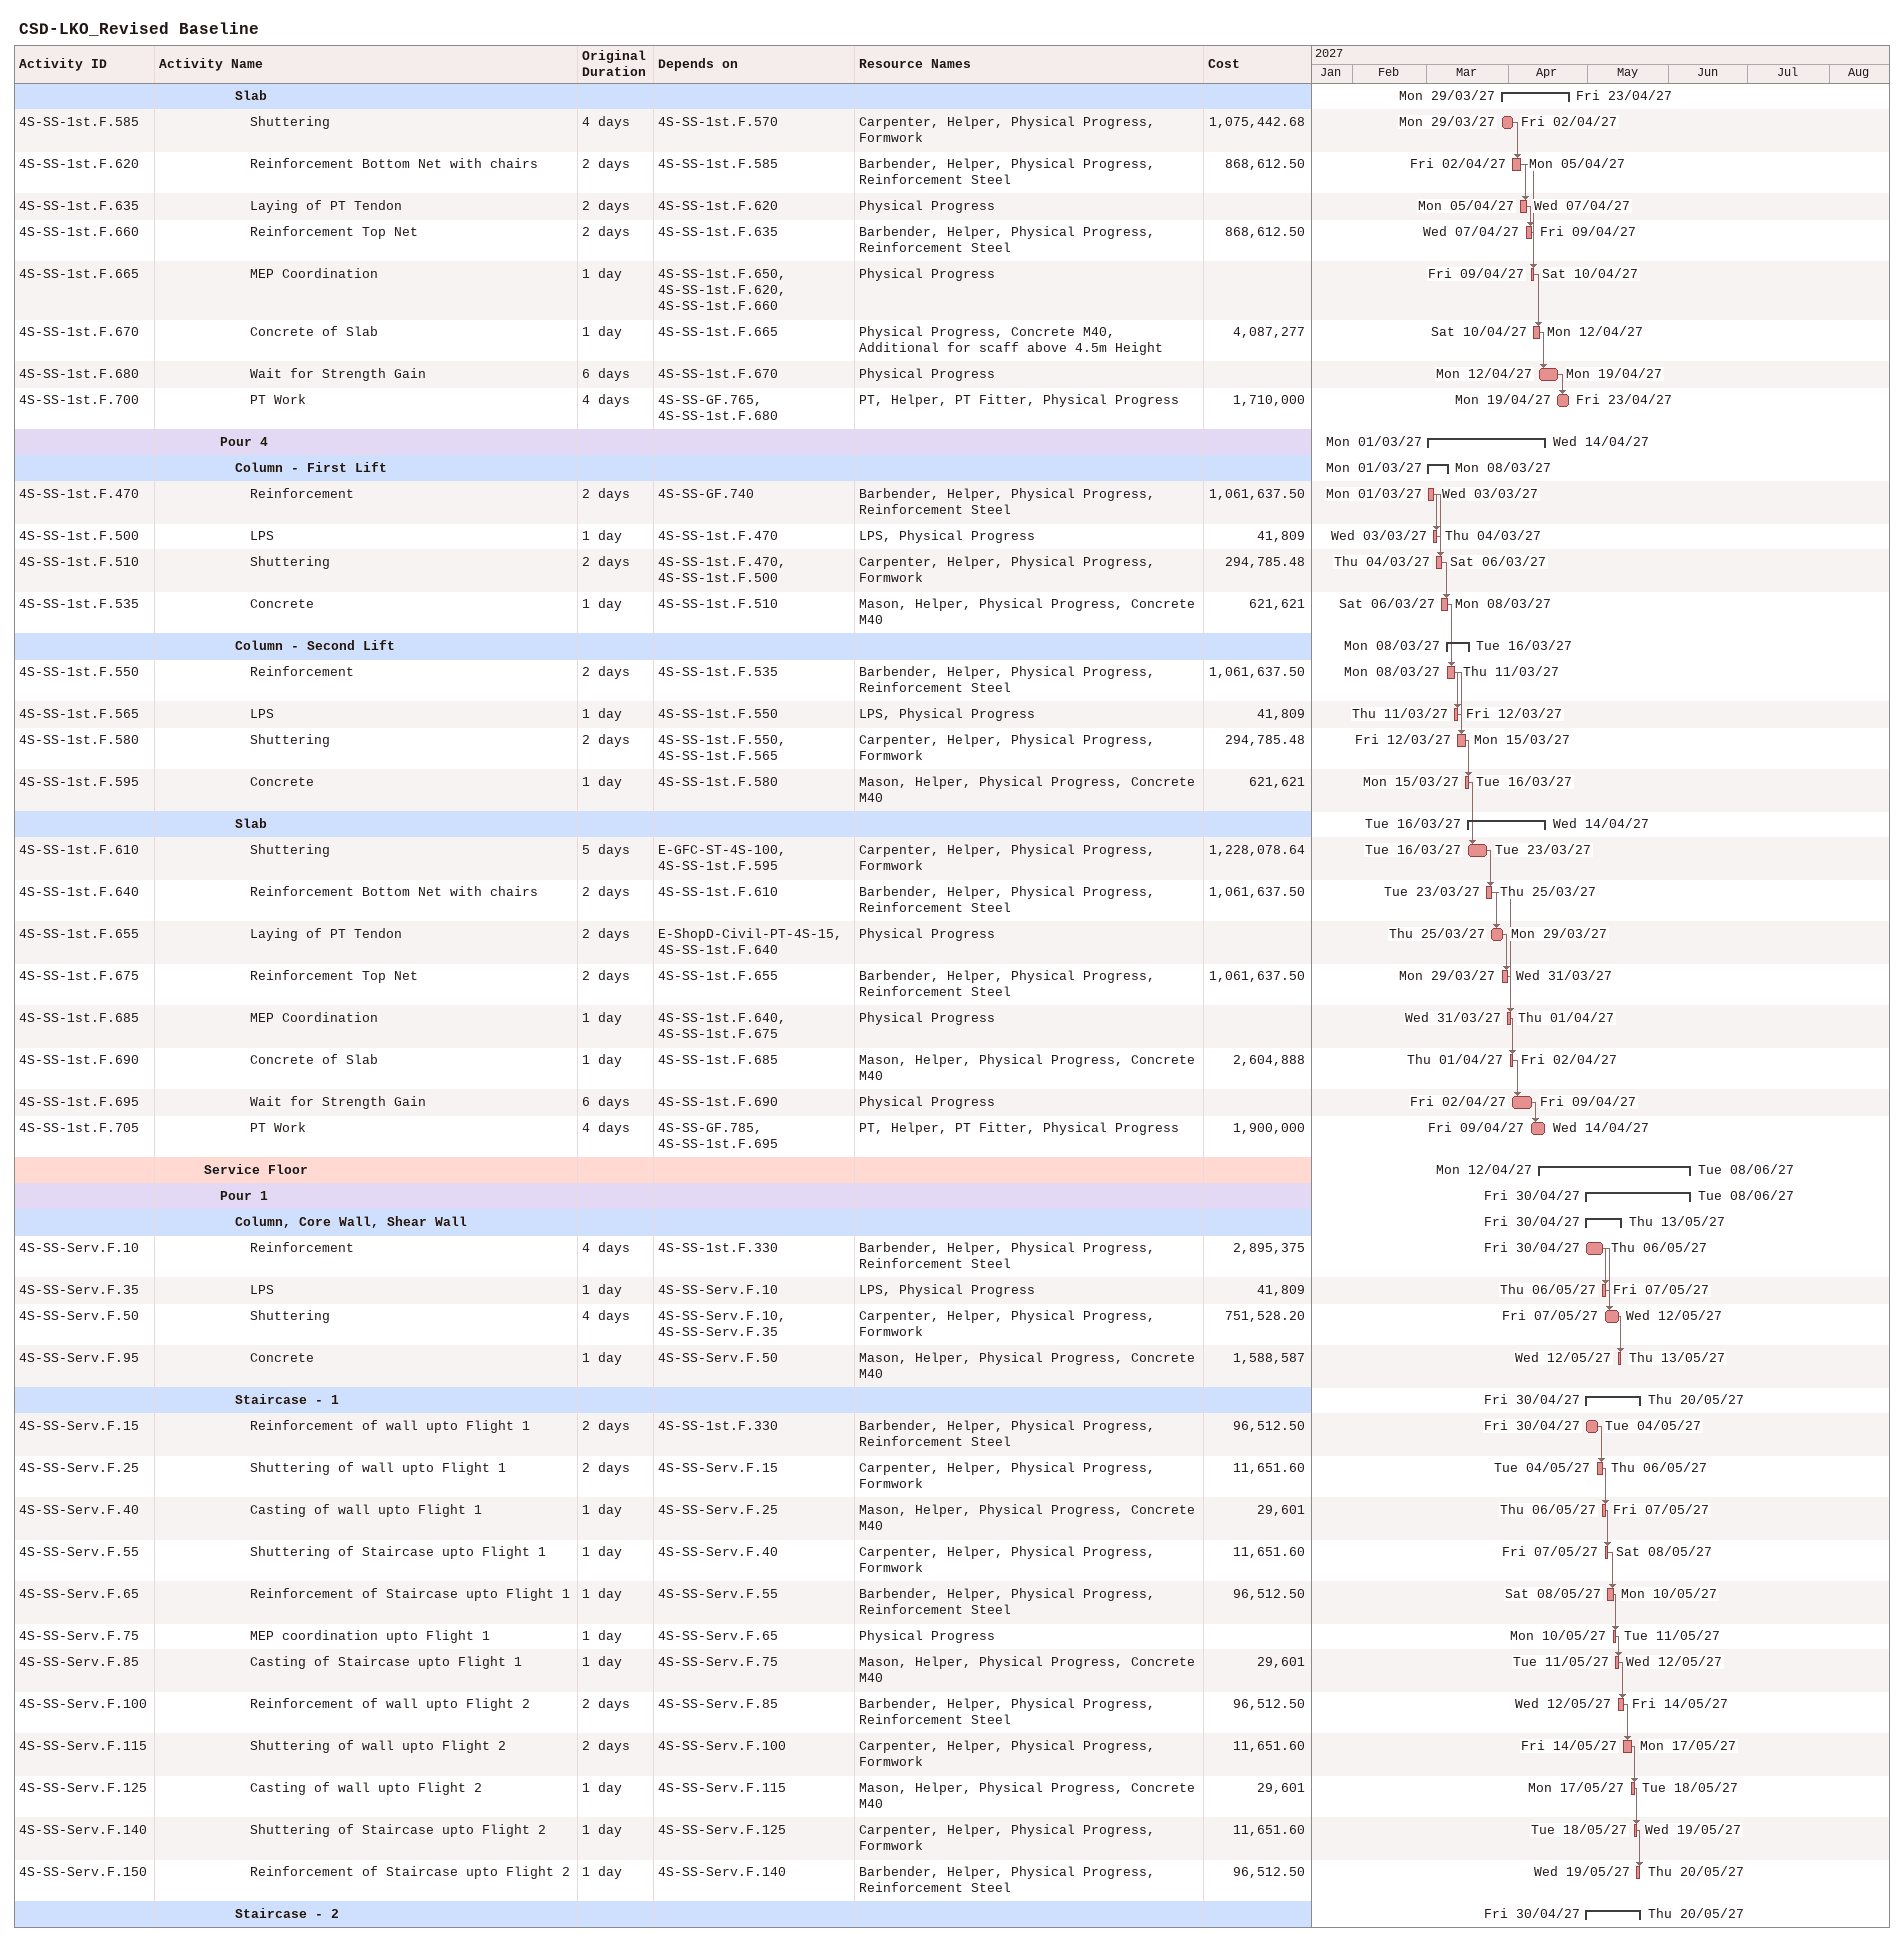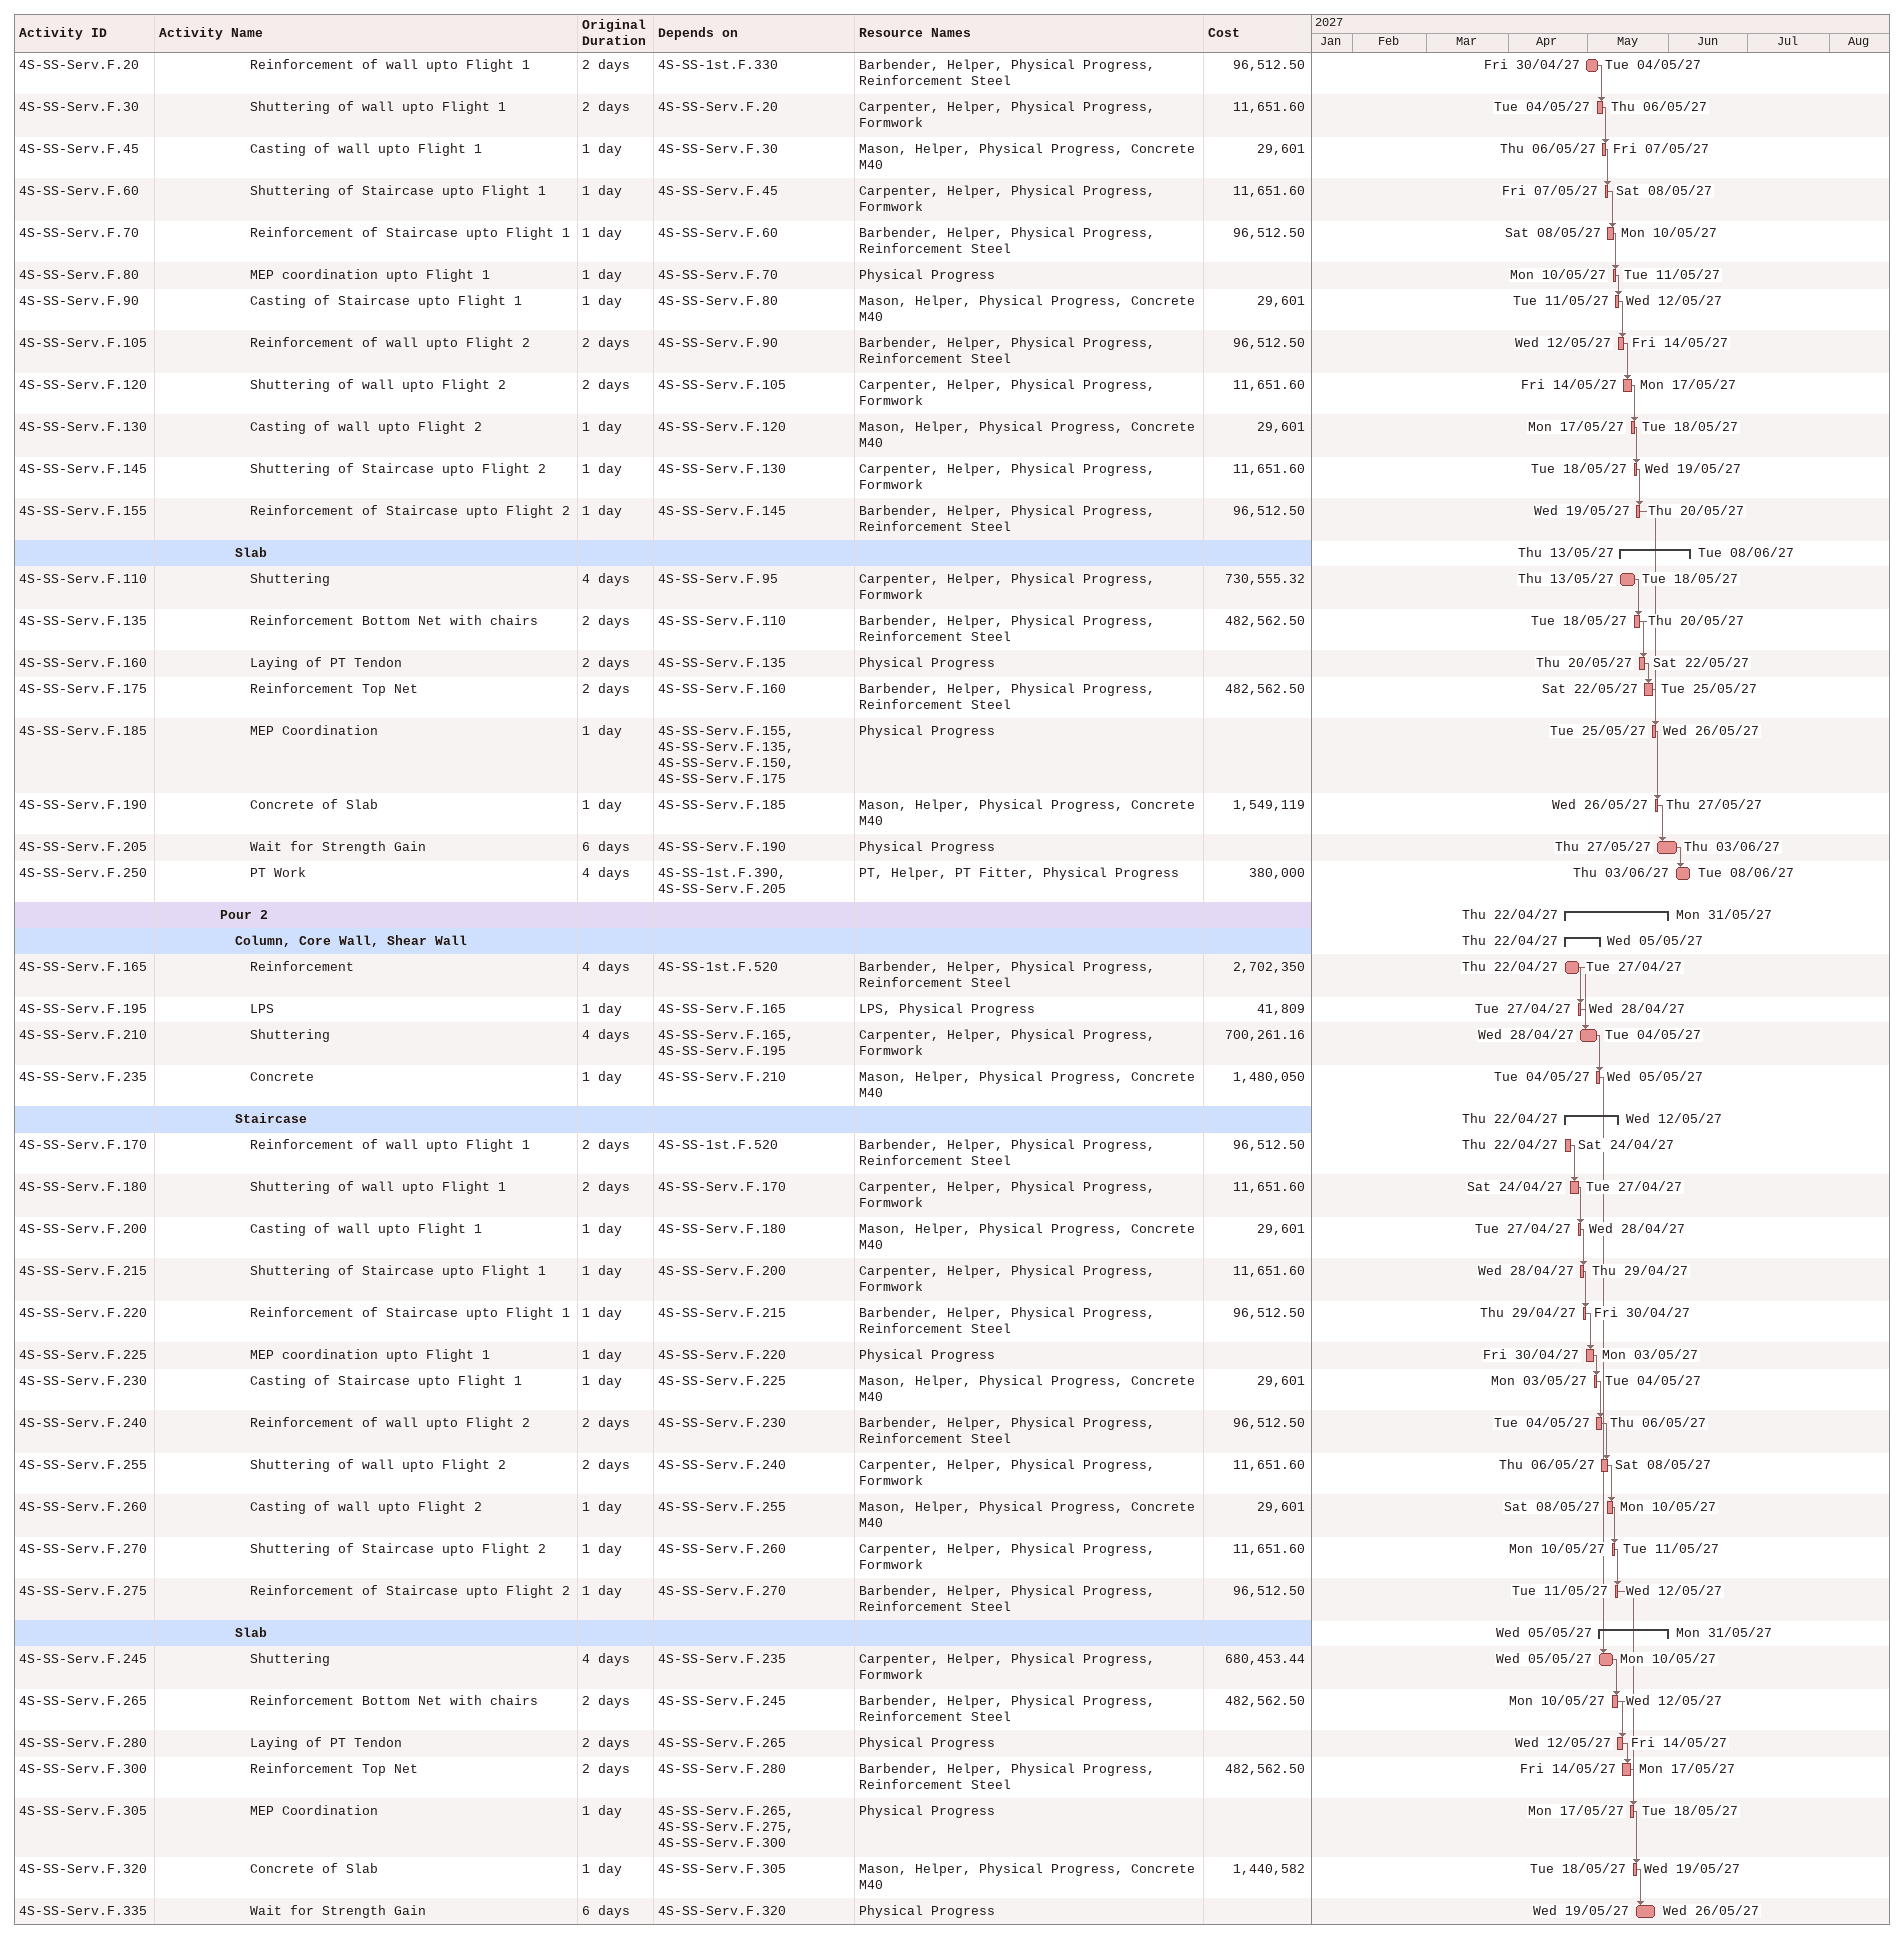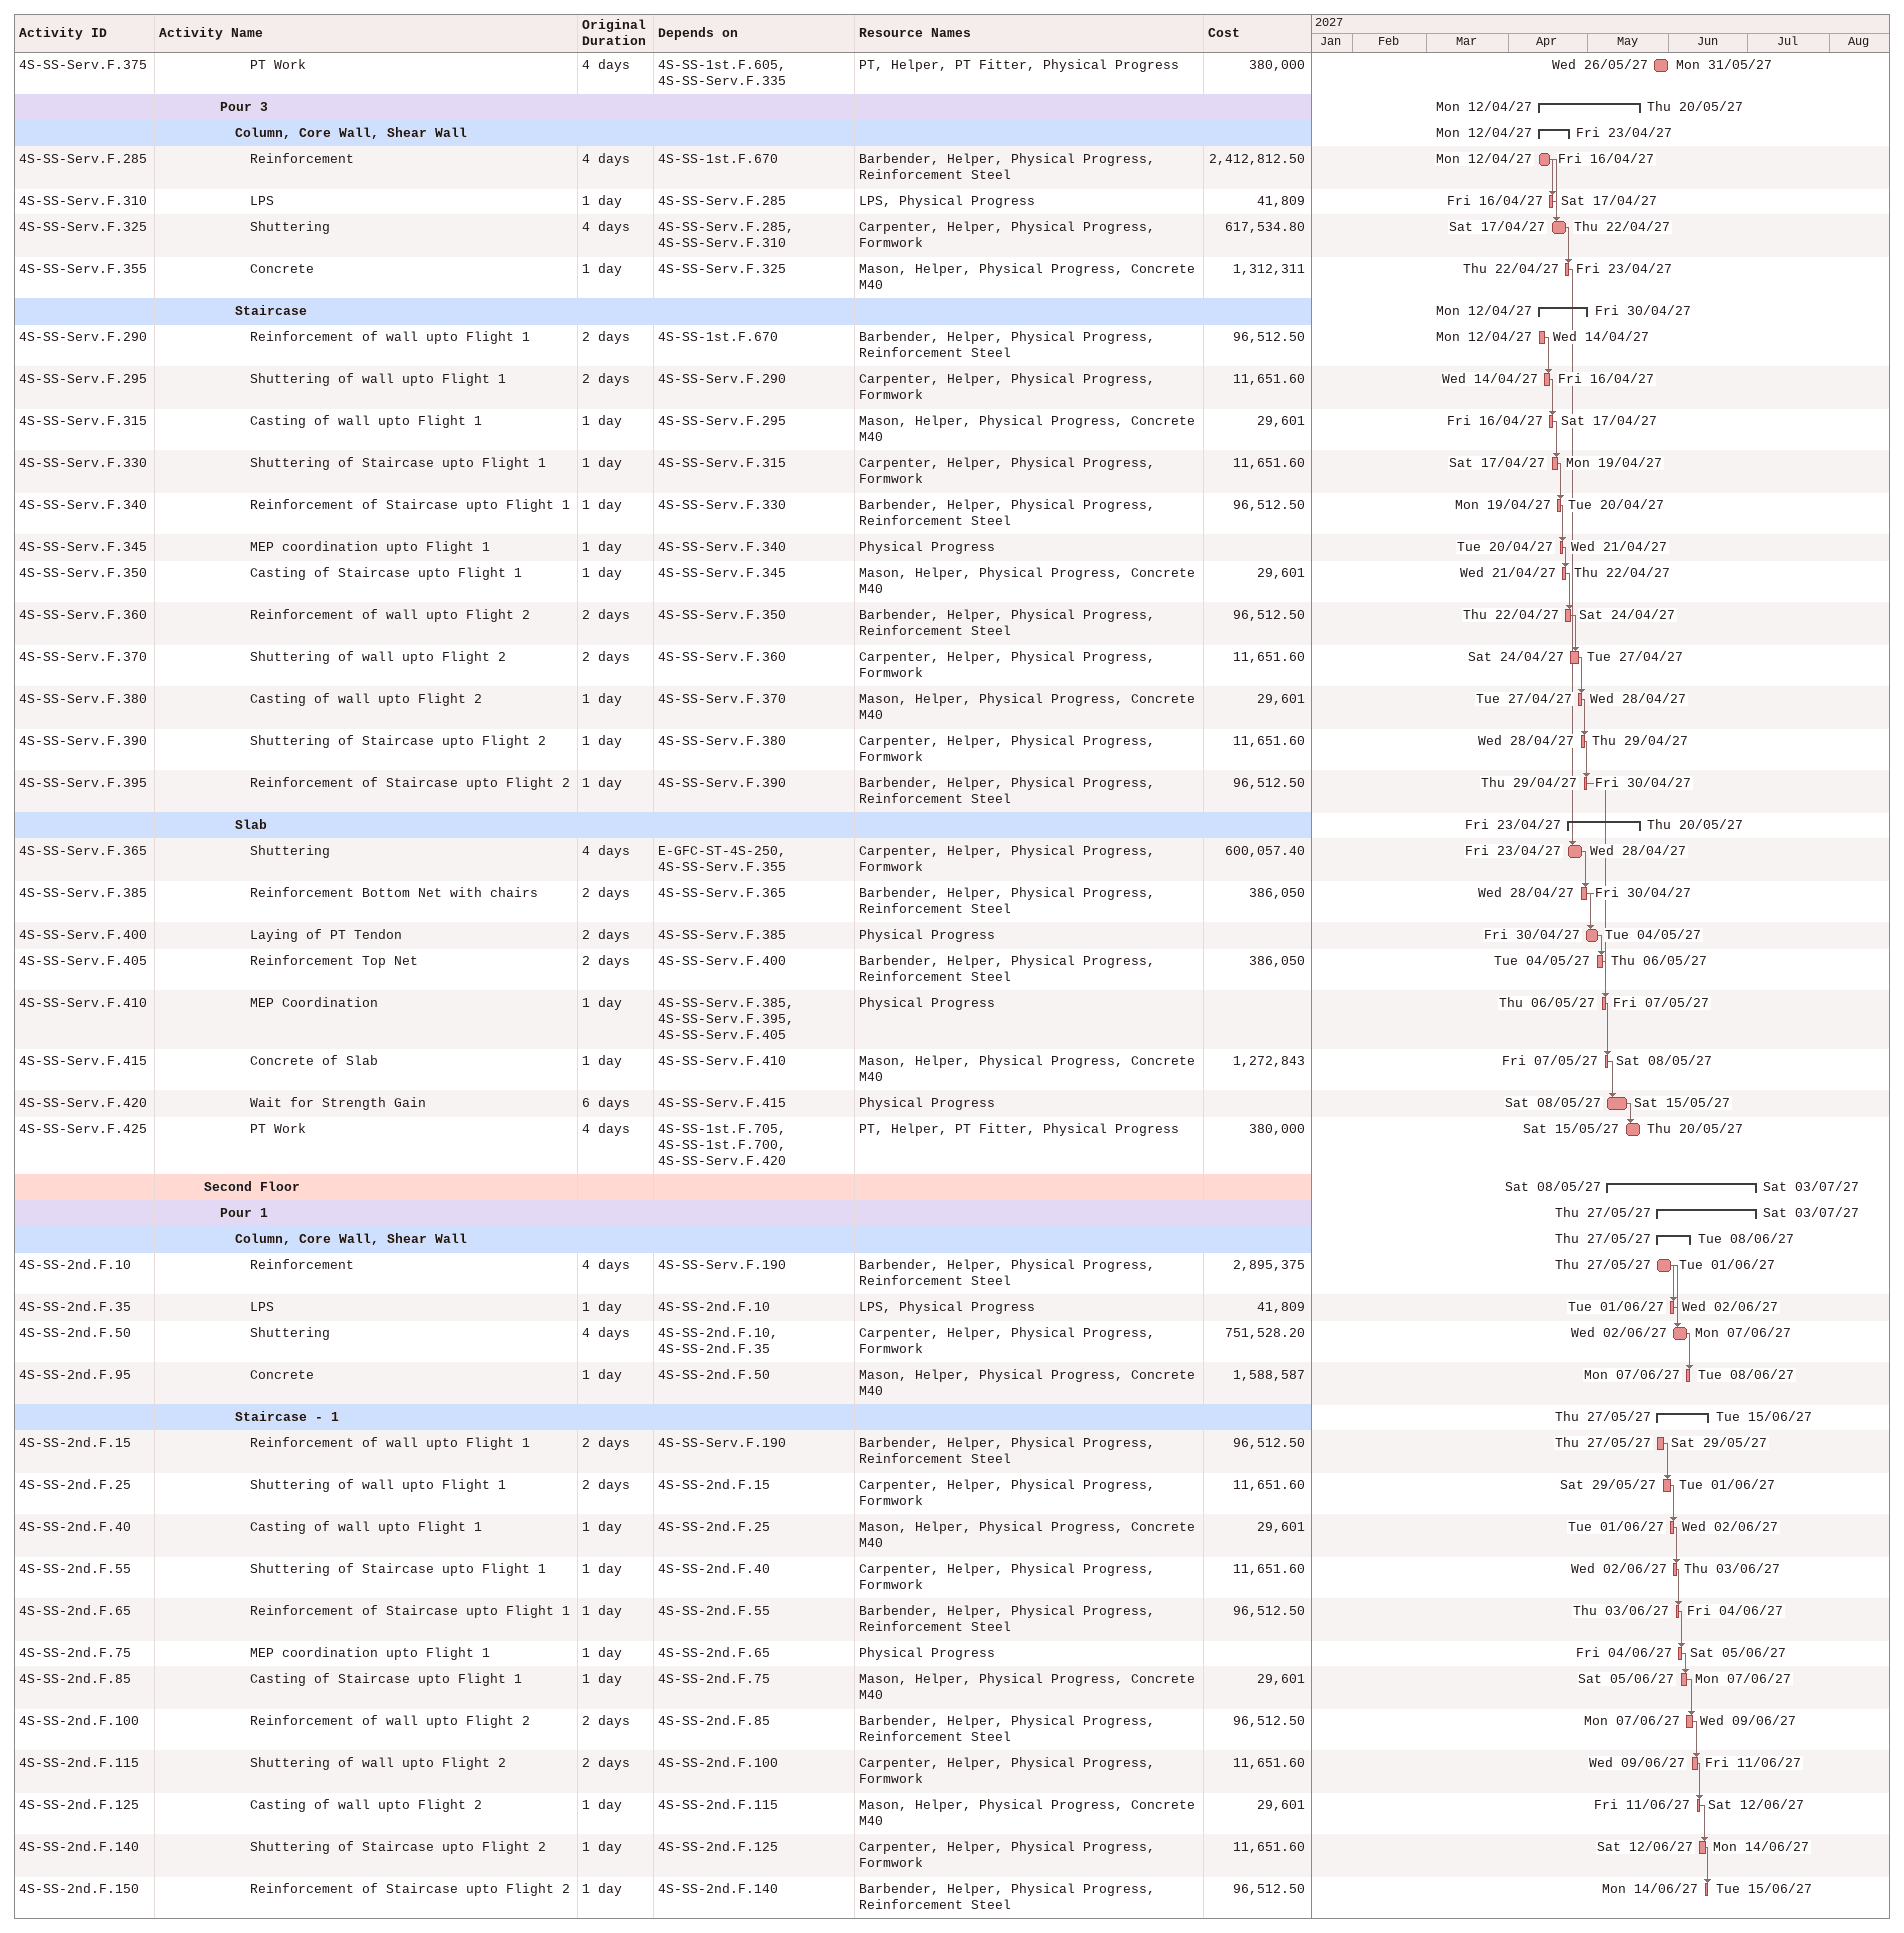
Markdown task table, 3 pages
CSD-LKO_Revised Baseline

| ID | Level | Task | Original duration | Start | Finish | Predecessors | Resources | Cost |
|---|---|---|---|---|---|---|---|---|
|  | 6 | **Slab** |  | 2027-03-29 | 2027-04-23 |  |  |  |
| 4S-SS-1st.F.585 | 7 | Shuttering | 4d | 2027-03-29 | 2027-04-02 | 4S-SS-1st.F.570 | Carpenter, Helper, Physical Progress, Formwork | 1075442.68 |
| 4S-SS-1st.F.620 | 7 | Reinforcement Bottom Net with chairs | 2d | 2027-04-02 | 2027-04-05 | 4S-SS-1st.F.585 | Barbender, Helper, Physical Progress, Reinforcement Steel | 868612.50 |
| 4S-SS-1st.F.635 | 7 | Laying of PT Tendon | 2d | 2027-04-05 | 2027-04-07 | 4S-SS-1st.F.620 | Physical Progress |  |
| 4S-SS-1st.F.660 | 7 | Reinforcement Top Net | 2d | 2027-04-07 | 2027-04-09 | 4S-SS-1st.F.635 | Barbender, Helper, Physical Progress, Reinforcement Steel | 868612.50 |
| 4S-SS-1st.F.665 | 7 | MEP Coordination | 1d | 2027-04-09 | 2027-04-10 | 4S-SS-1st.F.650, 4S-SS-1st.F.620, 4S-SS-1st.F.660 | Physical Progress |  |
| 4S-SS-1st.F.670 | 7 | Concrete of Slab | 1d | 2027-04-10 | 2027-04-12 | 4S-SS-1st.F.665 | Physical Progress, Concrete M40, Additional for scaff above 4.5m Height | 4087277 |
| 4S-SS-1st.F.680 | 7 | Wait for Strength Gain | 6d | 2027-04-12 | 2027-04-19 | 4S-SS-1st.F.670 | Physical Progress |  |
| 4S-SS-1st.F.700 | 7 | PT Work | 4d | 2027-04-19 | 2027-04-23 | 4S-SS-GF.765, 4S-SS-1st.F.680 | PT, Helper, PT Fitter, Physical Progress | 1710000 |
|  | 5 | **Pour 4** |  | 2027-03-01 | 2027-04-14 |  |  |  |
|  | 6 | **Column - First Lift** |  | 2027-03-01 | 2027-03-08 |  |  |  |
| 4S-SS-1st.F.470 | 7 | Reinforcement | 2d | 2027-03-01 | 2027-03-03 | 4S-SS-GF.740 | Barbender, Helper, Physical Progress, Reinforcement Steel | 1061637.50 |
| 4S-SS-1st.F.500 | 7 | LPS | 1d | 2027-03-03 | 2027-03-04 | 4S-SS-1st.F.470 | LPS, Physical Progress | 41809 |
| 4S-SS-1st.F.510 | 7 | Shuttering | 2d | 2027-03-04 | 2027-03-06 | 4S-SS-1st.F.470, 4S-SS-1st.F.500 | Carpenter, Helper, Physical Progress, Formwork | 294785.48 |
| 4S-SS-1st.F.535 | 7 | Concrete | 1d | 2027-03-06 | 2027-03-08 | 4S-SS-1st.F.510 | Mason, Helper, Physical Progress, Concrete M40 | 621621 |
|  | 6 | **Column - Second Lift** |  | 2027-03-08 | 2027-03-16 |  |  |  |
| 4S-SS-1st.F.550 | 7 | Reinforcement | 2d | 2027-03-08 | 2027-03-11 | 4S-SS-1st.F.535 | Barbender, Helper, Physical Progress, Reinforcement Steel | 1061637.50 |
| 4S-SS-1st.F.565 | 7 | LPS | 1d | 2027-03-11 | 2027-03-12 | 4S-SS-1st.F.550 | LPS, Physical Progress | 41809 |
| 4S-SS-1st.F.580 | 7 | Shuttering | 2d | 2027-03-12 | 2027-03-15 | 4S-SS-1st.F.550, 4S-SS-1st.F.565 | Carpenter, Helper, Physical Progress, Formwork | 294785.48 |
| 4S-SS-1st.F.595 | 7 | Concrete | 1d | 2027-03-15 | 2027-03-16 | 4S-SS-1st.F.580 | Mason, Helper, Physical Progress, Concrete M40 | 621621 |
|  | 6 | **Slab** |  | 2027-03-16 | 2027-04-14 |  |  |  |
| 4S-SS-1st.F.610 | 7 | Shuttering | 5d | 2027-03-16 | 2027-03-23 | E-GFC-ST-4S-100, 4S-SS-1st.F.595 | Carpenter, Helper, Physical Progress, Formwork | 1228078.64 |
| 4S-SS-1st.F.640 | 7 | Reinforcement Bottom Net with chairs | 2d | 2027-03-23 | 2027-03-25 | 4S-SS-1st.F.610 | Barbender, Helper, Physical Progress, Reinforcement Steel | 1061637.50 |
| 4S-SS-1st.F.655 | 7 | Laying of PT Tendon | 2d | 2027-03-25 | 2027-03-29 | E-ShopD-Civil-PT-4S-15, 4S-SS-1st.F.640 | Physical Progress |  |
| 4S-SS-1st.F.675 | 7 | Reinforcement Top Net | 2d | 2027-03-29 | 2027-03-31 | 4S-SS-1st.F.655 | Barbender, Helper, Physical Progress, Reinforcement Steel | 1061637.50 |
| 4S-SS-1st.F.685 | 7 | MEP Coordination | 1d | 2027-03-31 | 2027-04-01 | 4S-SS-1st.F.640, 4S-SS-1st.F.675 | Physical Progress |  |
| 4S-SS-1st.F.690 | 7 | Concrete of Slab | 1d | 2027-04-01 | 2027-04-02 | 4S-SS-1st.F.685 | Mason, Helper, Physical Progress, Concrete M40 | 2604888 |
| 4S-SS-1st.F.695 | 7 | Wait for Strength Gain | 6d | 2027-04-02 | 2027-04-09 | 4S-SS-1st.F.690 | Physical Progress |  |
| 4S-SS-1st.F.705 | 7 | PT Work | 4d | 2027-04-09 | 2027-04-14 | 4S-SS-GF.785, 4S-SS-1st.F.695 | PT, Helper, PT Fitter, Physical Progress | 1900000 |
|  | 4 | **Service Floor** |  | 2027-04-12 | 2027-06-08 |  |  |  |
|  | 5 | **Pour 1** |  | 2027-04-30 | 2027-06-08 |  |  |  |
|  | 6 | **Column, Core Wall, Shear Wall** |  | 2027-04-30 | 2027-05-13 |  |  |  |
| 4S-SS-Serv.F.10 | 7 | Reinforcement | 4d | 2027-04-30 | 2027-05-06 | 4S-SS-1st.F.330 | Barbender, Helper, Physical Progress, Reinforcement Steel | 2895375 |
| 4S-SS-Serv.F.35 | 7 | LPS | 1d | 2027-05-06 | 2027-05-07 | 4S-SS-Serv.F.10 | LPS, Physical Progress | 41809 |
| 4S-SS-Serv.F.50 | 7 | Shuttering | 4d | 2027-05-07 | 2027-05-12 | 4S-SS-Serv.F.10, 4S-SS-Serv.F.35 | Carpenter, Helper, Physical Progress, Formwork | 751528.20 |
| 4S-SS-Serv.F.95 | 7 | Concrete | 1d | 2027-05-12 | 2027-05-13 | 4S-SS-Serv.F.50 | Mason, Helper, Physical Progress, Concrete M40 | 1588587 |
|  | 6 | **Staircase - 1** |  | 2027-04-30 | 2027-05-20 |  |  |  |
| 4S-SS-Serv.F.15 | 7 | Reinforcement of wall upto Flight 1 | 2d | 2027-04-30 | 2027-05-04 | 4S-SS-1st.F.330 | Barbender, Helper, Physical Progress, Reinforcement Steel | 96512.50 |
| 4S-SS-Serv.F.25 | 7 | Shuttering of wall upto Flight 1 | 2d | 2027-05-04 | 2027-05-06 | 4S-SS-Serv.F.15 | Carpenter, Helper, Physical Progress, Formwork | 11651.60 |
| 4S-SS-Serv.F.40 | 7 | Casting of wall upto Flight 1 | 1d | 2027-05-06 | 2027-05-07 | 4S-SS-Serv.F.25 | Mason, Helper, Physical Progress, Concrete M40 | 29601 |
| 4S-SS-Serv.F.55 | 7 | Shuttering of Staircase upto Flight 1 | 1d | 2027-05-07 | 2027-05-08 | 4S-SS-Serv.F.40 | Carpenter, Helper, Physical Progress, Formwork | 11651.60 |
| 4S-SS-Serv.F.65 | 7 | Reinforcement of Staircase upto Flight 1 | 1d | 2027-05-08 | 2027-05-10 | 4S-SS-Serv.F.55 | Barbender, Helper, Physical Progress, Reinforcement Steel | 96512.50 |
| 4S-SS-Serv.F.75 | 7 | MEP coordination upto Flight 1 | 1d | 2027-05-10 | 2027-05-11 | 4S-SS-Serv.F.65 | Physical Progress |  |
| 4S-SS-Serv.F.85 | 7 | Casting of Staircase upto Flight 1 | 1d | 2027-05-11 | 2027-05-12 | 4S-SS-Serv.F.75 | Mason, Helper, Physical Progress, Concrete M40 | 29601 |
| 4S-SS-Serv.F.100 | 7 | Reinforcement of wall upto Flight 2 | 2d | 2027-05-12 | 2027-05-14 | 4S-SS-Serv.F.85 | Barbender, Helper, Physical Progress, Reinforcement Steel | 96512.50 |
| 4S-SS-Serv.F.115 | 7 | Shuttering of wall upto Flight 2 | 2d | 2027-05-14 | 2027-05-17 | 4S-SS-Serv.F.100 | Carpenter, Helper, Physical Progress, Formwork | 11651.60 |
| 4S-SS-Serv.F.125 | 7 | Casting of wall upto Flight 2 | 1d | 2027-05-17 | 2027-05-18 | 4S-SS-Serv.F.115 | Mason, Helper, Physical Progress, Concrete M40 | 29601 |
| 4S-SS-Serv.F.140 | 7 | Shuttering of Staircase upto Flight 2 | 1d | 2027-05-18 | 2027-05-19 | 4S-SS-Serv.F.125 | Carpenter, Helper, Physical Progress, Formwork | 11651.60 |
| 4S-SS-Serv.F.150 | 7 | Reinforcement of Staircase upto Flight 2 | 1d | 2027-05-19 | 2027-05-20 | 4S-SS-Serv.F.140 | Barbender, Helper, Physical Progress, Reinforcement Steel | 96512.50 |
|  | 6 | **Staircase - 2** |  | 2027-04-30 | 2027-05-20 |  |  |  |
| 4S-SS-Serv.F.20 | 7 | Reinforcement of wall upto Flight 1 | 2d | 2027-04-30 | 2027-05-04 | 4S-SS-1st.F.330 | Barbender, Helper, Physical Progress, Reinforcement Steel | 96512.50 |
| 4S-SS-Serv.F.30 | 7 | Shuttering of wall upto Flight 1 | 2d | 2027-05-04 | 2027-05-06 | 4S-SS-Serv.F.20 | Carpenter, Helper, Physical Progress, Formwork | 11651.60 |
| 4S-SS-Serv.F.45 | 7 | Casting of wall upto Flight 1 | 1d | 2027-05-06 | 2027-05-07 | 4S-SS-Serv.F.30 | Mason, Helper, Physical Progress, Concrete M40 | 29601 |
| 4S-SS-Serv.F.60 | 7 | Shuttering of Staircase upto Flight 1 | 1d | 2027-05-07 | 2027-05-08 | 4S-SS-Serv.F.45 | Carpenter, Helper, Physical Progress, Formwork | 11651.60 |
| 4S-SS-Serv.F.70 | 7 | Reinforcement of Staircase upto Flight 1 | 1d | 2027-05-08 | 2027-05-10 | 4S-SS-Serv.F.60 | Barbender, Helper, Physical Progress, Reinforcement Steel | 96512.50 |
| 4S-SS-Serv.F.80 | 7 | MEP coordination upto Flight 1 | 1d | 2027-05-10 | 2027-05-11 | 4S-SS-Serv.F.70 | Physical Progress |  |
| 4S-SS-Serv.F.90 | 7 | Casting of Staircase upto Flight 1 | 1d | 2027-05-11 | 2027-05-12 | 4S-SS-Serv.F.80 | Mason, Helper, Physical Progress, Concrete M40 | 29601 |
| 4S-SS-Serv.F.105 | 7 | Reinforcement of wall upto Flight 2 | 2d | 2027-05-12 | 2027-05-14 | 4S-SS-Serv.F.90 | Barbender, Helper, Physical Progress, Reinforcement Steel | 96512.50 |
| 4S-SS-Serv.F.120 | 7 | Shuttering of wall upto Flight 2 | 2d | 2027-05-14 | 2027-05-17 | 4S-SS-Serv.F.105 | Carpenter, Helper, Physical Progress, Formwork | 11651.60 |
| 4S-SS-Serv.F.130 | 7 | Casting of wall upto Flight 2 | 1d | 2027-05-17 | 2027-05-18 | 4S-SS-Serv.F.120 | Mason, Helper, Physical Progress, Concrete M40 | 29601 |
| 4S-SS-Serv.F.145 | 7 | Shuttering of Staircase upto Flight 2 | 1d | 2027-05-18 | 2027-05-19 | 4S-SS-Serv.F.130 | Carpenter, Helper, Physical Progress, Formwork | 11651.60 |
| 4S-SS-Serv.F.155 | 7 | Reinforcement of Staircase upto Flight 2 | 1d | 2027-05-19 | 2027-05-20 | 4S-SS-Serv.F.145 | Barbender, Helper, Physical Progress, Reinforcement Steel | 96512.50 |
|  | 6 | **Slab** |  | 2027-05-13 | 2027-06-08 |  |  |  |
| 4S-SS-Serv.F.110 | 7 | Shuttering | 4d | 2027-05-13 | 2027-05-18 | 4S-SS-Serv.F.95 | Carpenter, Helper, Physical Progress, Formwork | 730555.32 |
| 4S-SS-Serv.F.135 | 7 | Reinforcement Bottom Net with chairs | 2d | 2027-05-18 | 2027-05-20 | 4S-SS-Serv.F.110 | Barbender, Helper, Physical Progress, Reinforcement Steel | 482562.50 |
| 4S-SS-Serv.F.160 | 7 | Laying of PT Tendon | 2d | 2027-05-20 | 2027-05-22 | 4S-SS-Serv.F.135 | Physical Progress |  |
| 4S-SS-Serv.F.175 | 7 | Reinforcement Top Net | 2d | 2027-05-22 | 2027-05-25 | 4S-SS-Serv.F.160 | Barbender, Helper, Physical Progress, Reinforcement Steel | 482562.50 |
| 4S-SS-Serv.F.185 | 7 | MEP Coordination | 1d | 2027-05-25 | 2027-05-26 | 4S-SS-Serv.F.155, 4S-SS-Serv.F.135, 4S-SS-Serv.F.150, 4S-SS-Serv.F.175 | Physical Progress |  |
| 4S-SS-Serv.F.190 | 7 | Concrete of Slab | 1d | 2027-05-26 | 2027-05-27 | 4S-SS-Serv.F.185 | Mason, Helper, Physical Progress, Concrete M40 | 1549119 |
| 4S-SS-Serv.F.205 | 7 | Wait for Strength Gain | 6d | 2027-05-27 | 2027-06-03 | 4S-SS-Serv.F.190 | Physical Progress |  |
| 4S-SS-Serv.F.250 | 7 | PT Work | 4d | 2027-06-03 | 2027-06-08 | 4S-SS-1st.F.390, 4S-SS-Serv.F.205 | PT, Helper, PT Fitter, Physical Progress | 380000 |
|  | 5 | **Pour 2** |  | 2027-04-22 | 2027-05-31 |  |  |  |
|  | 6 | **Column, Core Wall, Shear Wall** |  | 2027-04-22 | 2027-05-05 |  |  |  |
| 4S-SS-Serv.F.165 | 7 | Reinforcement | 4d | 2027-04-22 | 2027-04-27 | 4S-SS-1st.F.520 | Barbender, Helper, Physical Progress, Reinforcement Steel | 2702350 |
| 4S-SS-Serv.F.195 | 7 | LPS | 1d | 2027-04-27 | 2027-04-28 | 4S-SS-Serv.F.165 | LPS, Physical Progress | 41809 |
| 4S-SS-Serv.F.210 | 7 | Shuttering | 4d | 2027-04-28 | 2027-05-04 | 4S-SS-Serv.F.165, 4S-SS-Serv.F.195 | Carpenter, Helper, Physical Progress, Formwork | 700261.16 |
| 4S-SS-Serv.F.235 | 7 | Concrete | 1d | 2027-05-04 | 2027-05-05 | 4S-SS-Serv.F.210 | Mason, Helper, Physical Progress, Concrete M40 | 1480050 |
|  | 6 | **Staircase** |  | 2027-04-22 | 2027-05-12 |  |  |  |
| 4S-SS-Serv.F.170 | 7 | Reinforcement of wall upto Flight 1 | 2d | 2027-04-22 | 2027-04-24 | 4S-SS-1st.F.520 | Barbender, Helper, Physical Progress, Reinforcement Steel | 96512.50 |
| 4S-SS-Serv.F.180 | 7 | Shuttering of wall upto Flight 1 | 2d | 2027-04-24 | 2027-04-27 | 4S-SS-Serv.F.170 | Carpenter, Helper, Physical Progress, Formwork | 11651.60 |
| 4S-SS-Serv.F.200 | 7 | Casting of wall upto Flight 1 | 1d | 2027-04-27 | 2027-04-28 | 4S-SS-Serv.F.180 | Mason, Helper, Physical Progress, Concrete M40 | 29601 |
| 4S-SS-Serv.F.215 | 7 | Shuttering of Staircase upto Flight 1 | 1d | 2027-04-28 | 2027-04-29 | 4S-SS-Serv.F.200 | Carpenter, Helper, Physical Progress, Formwork | 11651.60 |
| 4S-SS-Serv.F.220 | 7 | Reinforcement of Staircase upto Flight 1 | 1d | 2027-04-29 | 2027-04-30 | 4S-SS-Serv.F.215 | Barbender, Helper, Physical Progress, Reinforcement Steel | 96512.50 |
| 4S-SS-Serv.F.225 | 7 | MEP coordination upto Flight 1 | 1d | 2027-04-30 | 2027-05-03 | 4S-SS-Serv.F.220 | Physical Progress |  |
| 4S-SS-Serv.F.230 | 7 | Casting of Staircase upto Flight 1 | 1d | 2027-05-03 | 2027-05-04 | 4S-SS-Serv.F.225 | Mason, Helper, Physical Progress, Concrete M40 | 29601 |
| 4S-SS-Serv.F.240 | 7 | Reinforcement of wall upto Flight 2 | 2d | 2027-05-04 | 2027-05-06 | 4S-SS-Serv.F.230 | Barbender, Helper, Physical Progress, Reinforcement Steel | 96512.50 |
| 4S-SS-Serv.F.255 | 7 | Shuttering of wall upto Flight 2 | 2d | 2027-05-06 | 2027-05-08 | 4S-SS-Serv.F.240 | Carpenter, Helper, Physical Progress, Formwork | 11651.60 |
| 4S-SS-Serv.F.260 | 7 | Casting of wall upto Flight 2 | 1d | 2027-05-08 | 2027-05-10 | 4S-SS-Serv.F.255 | Mason, Helper, Physical Progress, Concrete M40 | 29601 |
| 4S-SS-Serv.F.270 | 7 | Shuttering of Staircase upto Flight 2 | 1d | 2027-05-10 | 2027-05-11 | 4S-SS-Serv.F.260 | Carpenter, Helper, Physical Progress, Formwork | 11651.60 |
| 4S-SS-Serv.F.275 | 7 | Reinforcement of Staircase upto Flight 2 | 1d | 2027-05-11 | 2027-05-12 | 4S-SS-Serv.F.270 | Barbender, Helper, Physical Progress, Reinforcement Steel | 96512.50 |
|  | 6 | **Slab** |  | 2027-05-05 | 2027-05-31 |  |  |  |
| 4S-SS-Serv.F.245 | 7 | Shuttering | 4d | 2027-05-05 | 2027-05-10 | 4S-SS-Serv.F.235 | Carpenter, Helper, Physical Progress, Formwork | 680453.44 |
| 4S-SS-Serv.F.265 | 7 | Reinforcement Bottom Net with chairs | 2d | 2027-05-10 | 2027-05-12 | 4S-SS-Serv.F.245 | Barbender, Helper, Physical Progress, Reinforcement Steel | 482562.50 |
| 4S-SS-Serv.F.280 | 7 | Laying of PT Tendon | 2d | 2027-05-12 | 2027-05-14 | 4S-SS-Serv.F.265 | Physical Progress |  |
| 4S-SS-Serv.F.300 | 7 | Reinforcement Top Net | 2d | 2027-05-14 | 2027-05-17 | 4S-SS-Serv.F.280 | Barbender, Helper, Physical Progress, Reinforcement Steel | 482562.50 |
| 4S-SS-Serv.F.305 | 7 | MEP Coordination | 1d | 2027-05-17 | 2027-05-18 | 4S-SS-Serv.F.265, 4S-SS-Serv.F.275, 4S-SS-Serv.F.300 | Physical Progress |  |
| 4S-SS-Serv.F.320 | 7 | Concrete of Slab | 1d | 2027-05-18 | 2027-05-19 | 4S-SS-Serv.F.305 | Mason, Helper, Physical Progress, Concrete M40 | 1440582 |
| 4S-SS-Serv.F.335 | 7 | Wait for Strength Gain | 6d | 2027-05-19 | 2027-05-26 | 4S-SS-Serv.F.320 | Physical Progress |  |
| 4S-SS-Serv.F.375 | 7 | PT Work | 4d | 2027-05-26 | 2027-05-31 | 4S-SS-1st.F.605, 4S-SS-Serv.F.335 | PT, Helper, PT Fitter, Physical Progress | 380000 |
|  | 5 | **Pour 3** |  | 2027-04-12 | 2027-05-20 |  |  |  |
|  | 6 | **Column, Core Wall, Shear Wall** |  | 2027-04-12 | 2027-04-23 |  |  |  |
| 4S-SS-Serv.F.285 | 7 | Reinforcement | 4d | 2027-04-12 | 2027-04-16 | 4S-SS-1st.F.670 | Barbender, Helper, Physical Progress, Reinforcement Steel | 2412812.50 |
| 4S-SS-Serv.F.310 | 7 | LPS | 1d | 2027-04-16 | 2027-04-17 | 4S-SS-Serv.F.285 | LPS, Physical Progress | 41809 |
| 4S-SS-Serv.F.325 | 7 | Shuttering | 4d | 2027-04-17 | 2027-04-22 | 4S-SS-Serv.F.285, 4S-SS-Serv.F.310 | Carpenter, Helper, Physical Progress, Formwork | 617534.80 |
| 4S-SS-Serv.F.355 | 7 | Concrete | 1d | 2027-04-22 | 2027-04-23 | 4S-SS-Serv.F.325 | Mason, Helper, Physical Progress, Concrete M40 | 1312311 |
|  | 6 | **Staircase** |  | 2027-04-12 | 2027-04-30 |  |  |  |
| 4S-SS-Serv.F.290 | 7 | Reinforcement of wall upto Flight 1 | 2d | 2027-04-12 | 2027-04-14 | 4S-SS-1st.F.670 | Barbender, Helper, Physical Progress, Reinforcement Steel | 96512.50 |
| 4S-SS-Serv.F.295 | 7 | Shuttering of wall upto Flight 1 | 2d | 2027-04-14 | 2027-04-16 | 4S-SS-Serv.F.290 | Carpenter, Helper, Physical Progress, Formwork | 11651.60 |
| 4S-SS-Serv.F.315 | 7 | Casting of wall upto Flight 1 | 1d | 2027-04-16 | 2027-04-17 | 4S-SS-Serv.F.295 | Mason, Helper, Physical Progress, Concrete M40 | 29601 |
| 4S-SS-Serv.F.330 | 7 | Shuttering of Staircase upto Flight 1 | 1d | 2027-04-17 | 2027-04-19 | 4S-SS-Serv.F.315 | Carpenter, Helper, Physical Progress, Formwork | 11651.60 |
| 4S-SS-Serv.F.340 | 7 | Reinforcement of Staircase upto Flight 1 | 1d | 2027-04-19 | 2027-04-20 | 4S-SS-Serv.F.330 | Barbender, Helper, Physical Progress, Reinforcement Steel | 96512.50 |
| 4S-SS-Serv.F.345 | 7 | MEP coordination upto Flight 1 | 1d | 2027-04-20 | 2027-04-21 | 4S-SS-Serv.F.340 | Physical Progress |  |
| 4S-SS-Serv.F.350 | 7 | Casting of Staircase upto Flight 1 | 1d | 2027-04-21 | 2027-04-22 | 4S-SS-Serv.F.345 | Mason, Helper, Physical Progress, Concrete M40 | 29601 |
| 4S-SS-Serv.F.360 | 7 | Reinforcement of wall upto Flight 2 | 2d | 2027-04-22 | 2027-04-24 | 4S-SS-Serv.F.350 | Barbender, Helper, Physical Progress, Reinforcement Steel | 96512.50 |
| 4S-SS-Serv.F.370 | 7 | Shuttering of wall upto Flight 2 | 2d | 2027-04-24 | 2027-04-27 | 4S-SS-Serv.F.360 | Carpenter, Helper, Physical Progress, Formwork | 11651.60 |
| 4S-SS-Serv.F.380 | 7 | Casting of wall upto Flight 2 | 1d | 2027-04-27 | 2027-04-28 | 4S-SS-Serv.F.370 | Mason, Helper, Physical Progress, Concrete M40 | 29601 |
| 4S-SS-Serv.F.390 | 7 | Shuttering of Staircase upto Flight 2 | 1d | 2027-04-28 | 2027-04-29 | 4S-SS-Serv.F.380 | Carpenter, Helper, Physical Progress, Formwork | 11651.60 |
| 4S-SS-Serv.F.395 | 7 | Reinforcement of Staircase upto Flight 2 | 1d | 2027-04-29 | 2027-04-30 | 4S-SS-Serv.F.390 | Barbender, Helper, Physical Progress, Reinforcement Steel | 96512.50 |
|  | 6 | **Slab** |  | 2027-04-23 | 2027-05-20 |  |  |  |
| 4S-SS-Serv.F.365 | 7 | Shuttering | 4d | 2027-04-23 | 2027-04-28 | E-GFC-ST-4S-250, 4S-SS-Serv.F.355 | Carpenter, Helper, Physical Progress, Formwork | 600057.40 |
| 4S-SS-Serv.F.385 | 7 | Reinforcement Bottom Net with chairs | 2d | 2027-04-28 | 2027-04-30 | 4S-SS-Serv.F.365 | Barbender, Helper, Physical Progress, Reinforcement Steel | 386050 |
| 4S-SS-Serv.F.400 | 7 | Laying of PT Tendon | 2d | 2027-04-30 | 2027-05-04 | 4S-SS-Serv.F.385 | Physical Progress |  |
| 4S-SS-Serv.F.405 | 7 | Reinforcement Top Net | 2d | 2027-05-04 | 2027-05-06 | 4S-SS-Serv.F.400 | Barbender, Helper, Physical Progress, Reinforcement Steel | 386050 |
| 4S-SS-Serv.F.410 | 7 | MEP Coordination | 1d | 2027-05-06 | 2027-05-07 | 4S-SS-Serv.F.385, 4S-SS-Serv.F.395, 4S-SS-Serv.F.405 | Physical Progress |  |
| 4S-SS-Serv.F.415 | 7 | Concrete of Slab | 1d | 2027-05-07 | 2027-05-08 | 4S-SS-Serv.F.410 | Mason, Helper, Physical Progress, Concrete M40 | 1272843 |
| 4S-SS-Serv.F.420 | 7 | Wait for Strength Gain | 6d | 2027-05-08 | 2027-05-15 | 4S-SS-Serv.F.415 | Physical Progress |  |
| 4S-SS-Serv.F.425 | 7 | PT Work | 4d | 2027-05-15 | 2027-05-20 | 4S-SS-1st.F.705, 4S-SS-1st.F.700, 4S-SS-Serv.F.420 | PT, Helper, PT Fitter, Physical Progress | 380000 |
|  | 4 | **Second Floor** |  | 2027-05-08 | 2027-07-03 |  |  |  |
|  | 5 | **Pour 1** |  | 2027-05-27 | 2027-07-03 |  |  |  |
|  | 6 | **Column, Core Wall, Shear Wall** |  | 2027-05-27 | 2027-06-08 |  |  |  |
| 4S-SS-2nd.F.10 | 7 | Reinforcement | 4d | 2027-05-27 | 2027-06-01 | 4S-SS-Serv.F.190 | Barbender, Helper, Physical Progress, Reinforcement Steel | 2895375 |
| 4S-SS-2nd.F.35 | 7 | LPS | 1d | 2027-06-01 | 2027-06-02 | 4S-SS-2nd.F.10 | LPS, Physical Progress | 41809 |
| 4S-SS-2nd.F.50 | 7 | Shuttering | 4d | 2027-06-02 | 2027-06-07 | 4S-SS-2nd.F.10, 4S-SS-2nd.F.35 | Carpenter, Helper, Physical Progress, Formwork | 751528.20 |
| 4S-SS-2nd.F.95 | 7 | Concrete | 1d | 2027-06-07 | 2027-06-08 | 4S-SS-2nd.F.50 | Mason, Helper, Physical Progress, Concrete M40 | 1588587 |
|  | 6 | **Staircase - 1** |  | 2027-05-27 | 2027-06-15 |  |  |  |
| 4S-SS-2nd.F.15 | 7 | Reinforcement of wall upto Flight 1 | 2d | 2027-05-27 | 2027-05-29 | 4S-SS-Serv.F.190 | Barbender, Helper, Physical Progress, Reinforcement Steel | 96512.50 |
| 4S-SS-2nd.F.25 | 7 | Shuttering of wall upto Flight 1 | 2d | 2027-05-29 | 2027-06-01 | 4S-SS-2nd.F.15 | Carpenter, Helper, Physical Progress, Formwork | 11651.60 |
| 4S-SS-2nd.F.40 | 7 | Casting of wall upto Flight 1 | 1d | 2027-06-01 | 2027-06-02 | 4S-SS-2nd.F.25 | Mason, Helper, Physical Progress, Concrete M40 | 29601 |
| 4S-SS-2nd.F.55 | 7 | Shuttering of Staircase upto Flight 1 | 1d | 2027-06-02 | 2027-06-03 | 4S-SS-2nd.F.40 | Carpenter, Helper, Physical Progress, Formwork | 11651.60 |
| 4S-SS-2nd.F.65 | 7 | Reinforcement of Staircase upto Flight 1 | 1d | 2027-06-03 | 2027-06-04 | 4S-SS-2nd.F.55 | Barbender, Helper, Physical Progress, Reinforcement Steel | 96512.50 |
| 4S-SS-2nd.F.75 | 7 | MEP coordination upto Flight 1 | 1d | 2027-06-04 | 2027-06-05 | 4S-SS-2nd.F.65 | Physical Progress |  |
| 4S-SS-2nd.F.85 | 7 | Casting of Staircase upto Flight 1 | 1d | 2027-06-05 | 2027-06-07 | 4S-SS-2nd.F.75 | Mason, Helper, Physical Progress, Concrete M40 | 29601 |
| 4S-SS-2nd.F.100 | 7 | Reinforcement of wall upto Flight 2 | 2d | 2027-06-07 | 2027-06-09 | 4S-SS-2nd.F.85 | Barbender, Helper, Physical Progress, Reinforcement Steel | 96512.50 |
| 4S-SS-2nd.F.115 | 7 | Shuttering of wall upto Flight 2 | 2d | 2027-06-09 | 2027-06-11 | 4S-SS-2nd.F.100 | Carpenter, Helper, Physical Progress, Formwork | 11651.60 |
| 4S-SS-2nd.F.125 | 7 | Casting of wall upto Flight 2 | 1d | 2027-06-11 | 2027-06-12 | 4S-SS-2nd.F.115 | Mason, Helper, Physical Progress, Concrete M40 | 29601 |
| 4S-SS-2nd.F.140 | 7 | Shuttering of Staircase upto Flight 2 | 1d | 2027-06-12 | 2027-06-14 | 4S-SS-2nd.F.125 | Carpenter, Helper, Physical Progress, Formwork | 11651.60 |
| 4S-SS-2nd.F.150 | 7 | Reinforcement of Staircase upto Flight 2 | 1d | 2027-06-14 | 2027-06-15 | 4S-SS-2nd.F.140 | Barbender, Helper, Physical Progress, Reinforcement Steel | 96512.50 |
